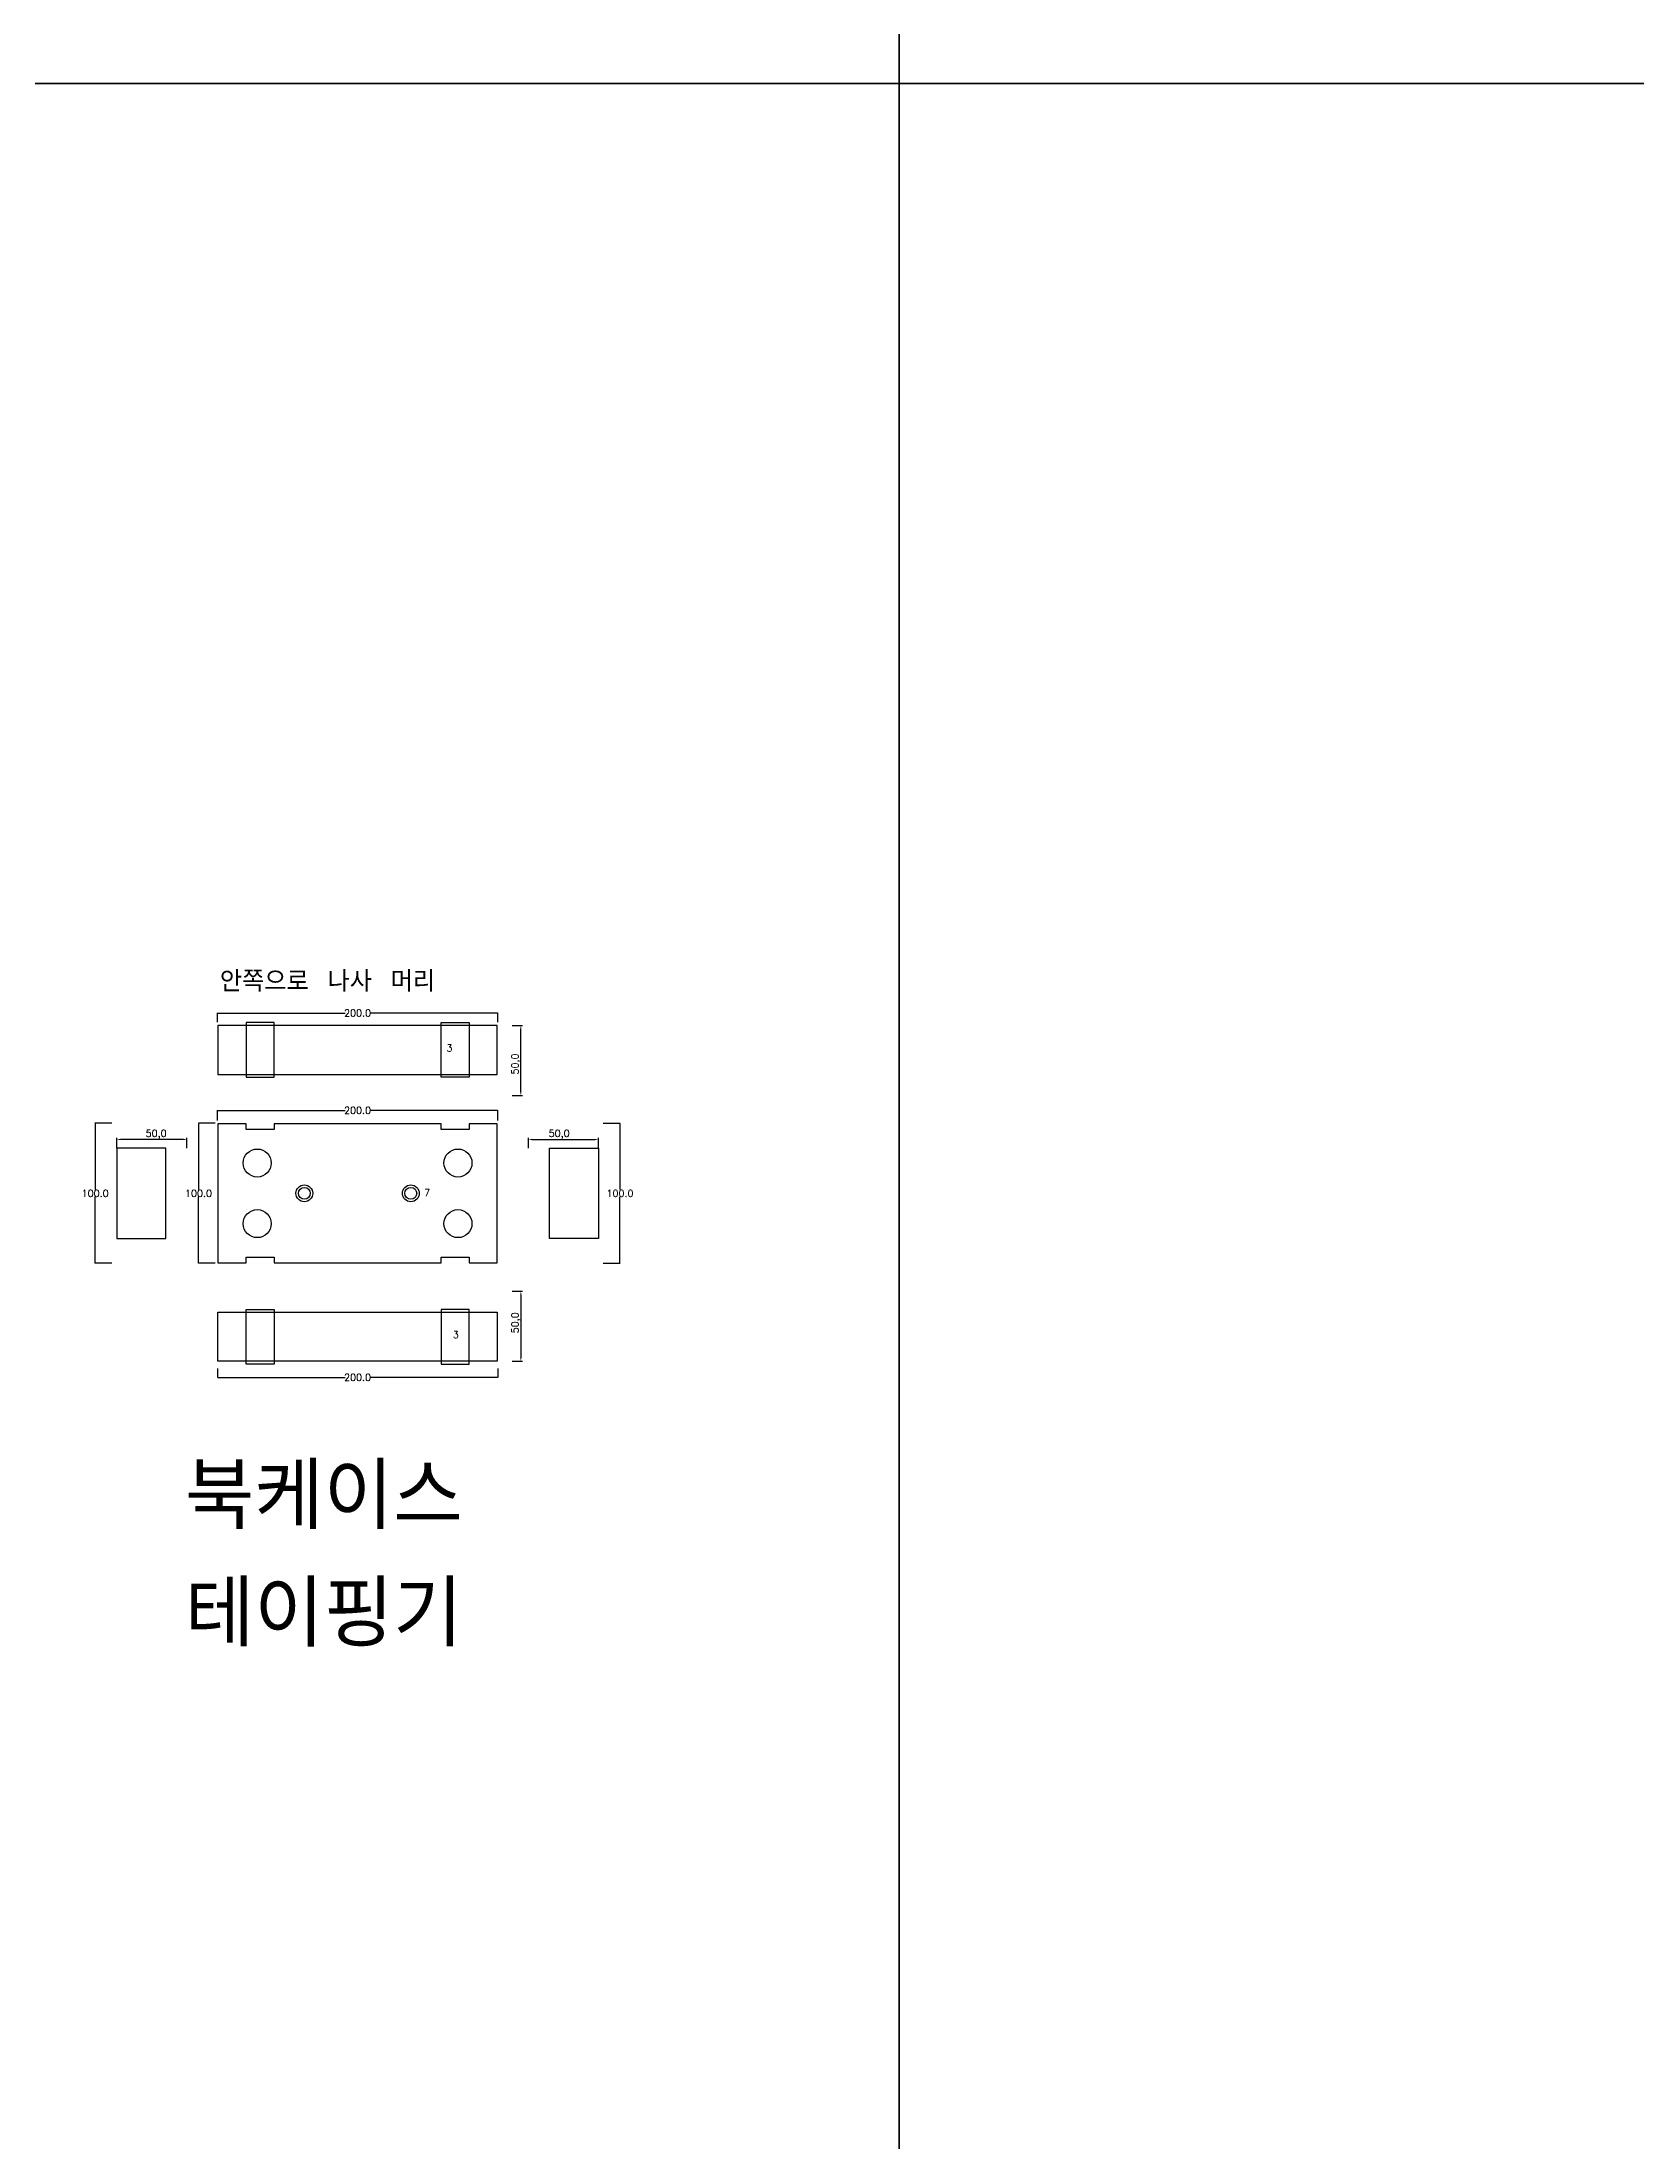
# Model space of a CAD drawing. Header units: millimetres. Extents: x 13291 to 28291, y 200 to 6643.
# Drawn here: x 18679 to 19818, y 3230 to 4729 of the extents above; entities that cross this region are included whole.
import ezdxf

# ---------------------------------------------------------------- set-up
doc = ezdxf.new("R2010")
doc.units = ezdxf.units.MM
for name, color, linetype in [('TEXT', 3, 'Continuous'), ('볼트 구멍', 7, 'Continuous'), ('치구', 7, 'Continuous'), ('치수', 7, 'Continuous')]:
    doc.layers.add(name, color=color, linetype=linetype)
doc.styles.get("Standard").update_dxf_attribs({"font": 'txt.shx', "bigfont": 'whgtxt.shx'})
doc.dimstyles.new('ISO-25', dxfattribs={"dimtxt": 2.5, "dimasz": 2.5, "dimexe": 1.25, "dimexo": 0.625, "dimtad": 1, "dimtxsty": 'Standard', "dimcen": 2.5, "dimadec": 0, "dimazin": 0, "dimtfac": 1, "dimtmove": 0, "dimatfit": 3, "dimfxl": 0, "dimarcsym": 0})
doc.dimstyles.get("Standard").update_dxf_attribs({"dimtxt": 7, "dimasz": 0.18, "dimexe": 0.18, "dimexo": 0.0625, "dimgap": 0.09, "dimtad": 0, "dimtih": 1, "dimtoh": 1, "dimdec": 1, "dimzin": 0, "dimdsep": 46, "dimtxsty": 'Standard', "dimcen": 0.09, "dimadec": 0, "dimazin": 0, "dimtfac": 1, "dimtdec": 1, "dimtofl": 0, "dimtmove": 0, "dimatfit": 3, "dimfxl": 0, "dimtolj": 1, "dimtzin": 0, "dimarcsym": 0})

# ---------------------------------------------------------------- blocks, each defined once
blk = doc.blocks.new('*D237')
at = {"layer": 'Defpoints', "color": 0, "linetype": 'Continuous'}
for p in [(19080.1, 3957.4), (19080.1, 3857.4), (19092.1, 3857.4)]:
    blk.add_point(p, dxfattribs=at)
at = {"layer": '치수', "color": 0, "linetype": 'Continuous', "lineweight": -2}
for p, q in [((19080.1, 3957.4), (19092.3, 3957.4)), ((19092.1, 3957.2), (19092.1, 3910)), ((19092.1, 3857.6), (19092.1, 3904.8)), ((19080.1, 3857.4), (19092.3, 3857.4))]:
    blk.add_line(p, q, dxfattribs=at)
at = {"layer": '치수', "color": 0, "linetype": 'Continuous'}
for points in [[(19092.1, 3957.2), (19092.2, 3957.2), (19092.1, 3957.4)], [(19092.1, 3857.6), (19092.2, 3857.6), (19092.1, 3857.4)]]:
    blk.add_solid(points, dxfattribs=at)
at = {"layer": '치수', "color": 0, "linetype": 'Continuous', "insert": (19092.1, 3907.4), "char_height": 5, "attachment_point": 5}
blk.add_mtext('\\A1;100.0', dxfattribs=at)
blk = doc.blocks.new('*D238')
at = {"layer": 'Defpoints', "color": 0}
for p in [(19014.4, 3837.5), (19014.4, 3787.5), (19021.3, 3787.5)]:
    blk.add_point(p, dxfattribs=at)
at = {"layer": '치수', "color": 0, "lineweight": -2}
for p, q in [((19015.1, 3837.5), (19022.6, 3837.5)), ((19021.3, 3835), (19021.3, 3790)), ((19015.1, 3787.5), (19022.6, 3787.5))]:
    blk.add_line(p, q, dxfattribs=at)
at = {"layer": '치수', "color": 0}
for points in [[(19020.9, 3835), (19021.8, 3835), (19021.3, 3837.5)], [(19020.9, 3790), (19021.8, 3790), (19021.3, 3787.5)]]:
    blk.add_solid(points, dxfattribs=at)
at = {"layer": '치수', "color": 0, "insert": (19017.8, 3815), "char_height": 5, "attachment_point": 5, "rotation": 90}
blk.add_mtext('50,0', dxfattribs=at)
blk = doc.blocks.new('*D239')
at = {"layer": 'Defpoints', "color": 0, "linetype": 'Continuous'}
for p in [(18804.8, 3782.4), (19004.8, 3782.4), (19004.8, 3776)]:
    blk.add_point(p, dxfattribs=at)
at = {"layer": '치수', "color": 0, "linetype": 'Continuous', "lineweight": -2}
for p, q in [((18804.8, 3782.3), (18804.8, 3775.8)), ((19004.8, 3782.3), (19004.8, 3775.8)), ((18804.9, 3776), (18895.9, 3776)), ((19004.6, 3776), (18913.6, 3776))]:
    blk.add_line(p, q, dxfattribs=at)
at = {"layer": '치수', "color": 0, "linetype": 'Continuous'}
for points in [[(18804.9, 3776), (18804.9, 3776), (18804.8, 3776)], [(19004.6, 3776), (19004.6, 3776), (19004.8, 3776)]]:
    blk.add_solid(points, dxfattribs=at)
at = {"layer": '치수', "color": 0, "linetype": 'Continuous', "insert": (18904.8, 3776), "char_height": 5, "attachment_point": 5}
blk.add_mtext('\\A1;200.0', dxfattribs=at)
blk = doc.blocks.new('*D240')
at = {"layer": 'Defpoints', "color": 0, "linetype": 'Continuous'}
for p in [(19004.8, 4036.1), (18804.8, 4029.7), (19004.8, 4029.7)]:
    blk.add_point(p, dxfattribs=at)
at = {"layer": '치수', "color": 0, "linetype": 'Continuous', "lineweight": -2}
for p, q in [((18804.8, 4029.7), (18804.8, 4036.2)), ((18804.9, 4036.1), (18895.9, 4036.1)), ((19004.6, 4036.1), (18913.6, 4036.1)), ((19004.8, 4029.7), (19004.8, 4036.2))]:
    blk.add_line(p, q, dxfattribs=at)
at = {"layer": '치수', "color": 0, "linetype": 'Continuous'}
for points in [[(18804.9, 4036.1), (18804.9, 4036), (18804.8, 4036.1)], [(19004.6, 4036.1), (19004.6, 4036), (19004.8, 4036.1)]]:
    blk.add_solid(points, dxfattribs=at)
at = {"layer": '치수', "color": 0, "linetype": 'Continuous', "insert": (18904.8, 4036.1), "char_height": 5, "attachment_point": 5}
blk.add_mtext('\\A1;200.0', dxfattribs=at)
blk = doc.blocks.new('*D241')
at = {"layer": 'Defpoints', "color": 0, "linetype": 'Continuous'}
for p in [(18804.8, 3959.2), (19004.8, 3966.6), (19004.8, 3959.2)]:
    blk.add_point(p, dxfattribs=at)
at = {"layer": '치수', "color": 0, "linetype": 'Continuous', "lineweight": -2}
for p, q in [((18804.8, 3959.3), (18804.8, 3966.8)), ((18804.9, 3966.6), (18895.9, 3966.6)), ((19004.6, 3966.6), (18913.6, 3966.6)), ((19004.8, 3959.3), (19004.8, 3966.8))]:
    blk.add_line(p, q, dxfattribs=at)
at = {"layer": '치수', "color": 0, "linetype": 'Continuous'}
for points in [[(18804.9, 3966.6), (18804.9, 3966.6), (18804.8, 3966.6)], [(19004.6, 3966.6), (19004.6, 3966.6), (19004.8, 3966.6)]]:
    blk.add_solid(points, dxfattribs=at)
at = {"layer": '치수', "color": 0, "linetype": 'Continuous', "insert": (18904.8, 3966.6), "char_height": 5, "attachment_point": 5}
blk.add_mtext('\\A1;200.0', dxfattribs=at)
blk = doc.blocks.new('*D242')
at = {"layer": 'Defpoints', "color": 0}
for p in [(18732.9, 3945.9), (18732.9, 3939.1), (18782.9, 3939.1)]:
    blk.add_point(p, dxfattribs=at)
at = {"layer": '치수', "color": 0, "lineweight": -2}
for p, q in [((18732.9, 3939.7), (18732.9, 3947.1)), ((18780.4, 3945.9), (18735.4, 3945.9)), ((18782.9, 3939.7), (18782.9, 3947.1))]:
    blk.add_line(p, q, dxfattribs=at)
at = {"layer": '치수', "color": 0}
for points in [[(18735.4, 3946.3), (18735.4, 3945.4), (18732.9, 3945.9)], [(18780.4, 3946.3), (18780.4, 3945.4), (18782.9, 3945.9)]]:
    blk.add_solid(points, dxfattribs=at)
at = {"layer": '치수', "color": 0, "insert": (18760.9, 3949.4), "char_height": 5, "attachment_point": 5}
blk.add_mtext('50,0', dxfattribs=at)
blk = doc.blocks.new('*D243')
at = {"layer": 'Defpoints', "color": 0, "linetype": 'Continuous'}
for p in [(18729.5, 3957.4), (18717.4, 3857.4), (18729.5, 3857.4)]:
    blk.add_point(p, dxfattribs=at)
at = {"layer": '치수', "color": 0, "linetype": 'Continuous', "lineweight": -2}
for p, q in [((18729.4, 3957.4), (18717.2, 3957.4)), ((18717.4, 3957.2), (18717.4, 3910)), ((18717.4, 3857.6), (18717.4, 3904.8)), ((18729.4, 3857.4), (18717.2, 3857.4))]:
    blk.add_line(p, q, dxfattribs=at)
at = {"layer": '치수', "color": 0, "linetype": 'Continuous'}
for points in [[(18717.4, 3957.2), (18717.4, 3957.2), (18717.4, 3957.4)], [(18717.4, 3857.6), (18717.4, 3857.6), (18717.4, 3857.4)]]:
    blk.add_solid(points, dxfattribs=at)
at = {"layer": '치수', "color": 0, "linetype": 'Continuous', "insert": (18717.4, 3907.4), "char_height": 5, "attachment_point": 5}
blk.add_mtext('\\A1;100.0', dxfattribs=at)
blk = doc.blocks.new('*D244')
at = {"layer": 'Defpoints', "color": 0, "linetype": 'Continuous'}
for p in [(18803.3, 3957.4), (18791.2, 3857.4), (18803.3, 3857.4)]:
    blk.add_point(p, dxfattribs=at)
at = {"layer": '치수', "color": 0, "linetype": 'Continuous', "lineweight": -2}
for p, q in [((18803.2, 3957.4), (18791.1, 3957.4)), ((18791.2, 3957.2), (18791.2, 3910)), ((18791.2, 3857.6), (18791.2, 3904.8)), ((18803.2, 3857.4), (18791.1, 3857.4))]:
    blk.add_line(p, q, dxfattribs=at)
at = {"layer": '치수', "color": 0, "linetype": 'Continuous'}
for points in [[(18791.2, 3957.2), (18791.3, 3957.2), (18791.2, 3957.4)], [(18791.2, 3857.6), (18791.3, 3857.6), (18791.2, 3857.4)]]:
    blk.add_solid(points, dxfattribs=at)
at = {"layer": '치수', "color": 0, "linetype": 'Continuous', "insert": (18791.2, 3907.4), "char_height": 5, "attachment_point": 5}
blk.add_mtext('\\A1;100.0', dxfattribs=at)
blk = doc.blocks.new('*D245')
at = {"layer": 'Defpoints', "color": 0}
for p in [(19014.4, 4027.2), (19021.3, 4027.2), (19014.4, 3977.2)]:
    blk.add_point(p, dxfattribs=at)
at = {"layer": '치수', "color": 0, "lineweight": -2}
for p, q in [((19015.1, 4027.2), (19022.6, 4027.2)), ((19021.3, 3979.7), (19021.3, 4024.7)), ((19015.1, 3977.2), (19022.6, 3977.2))]:
    blk.add_line(p, q, dxfattribs=at)
at = {"layer": '치수', "color": 0}
for points in [[(19020.9, 4024.7), (19021.8, 4024.7), (19021.3, 4027.2)], [(19020.9, 3979.7), (19021.8, 3979.7), (19021.3, 3977.2)]]:
    blk.add_solid(points, dxfattribs=at)
at = {"layer": '치수', "color": 0, "insert": (19017.8, 3999.7), "char_height": 5, "attachment_point": 5, "rotation": 90}
blk.add_mtext('50,0', dxfattribs=at)
blk = doc.blocks.new('*D246')
at = {"layer": 'Defpoints', "color": 0}
for p in [(19076.7, 3945.9), (19026.7, 3939.1), (19076.7, 3939.1)]:
    blk.add_point(p, dxfattribs=at)
at = {"layer": '치수', "color": 0, "lineweight": -2}
for p, q in [((19026.7, 3939.7), (19026.7, 3947.1)), ((19029.2, 3945.9), (19074.2, 3945.9)), ((19076.7, 3939.7), (19076.7, 3947.1))]:
    blk.add_line(p, q, dxfattribs=at)
at = {"layer": '치수', "color": 0}
for points in [[(19029.2, 3946.3), (19029.2, 3945.4), (19026.7, 3945.9)], [(19074.2, 3946.3), (19074.2, 3945.4), (19076.7, 3945.9)]]:
    blk.add_solid(points, dxfattribs=at)
at = {"layer": '치수', "color": 0, "insert": (19048.7, 3949.4), "char_height": 5, "attachment_point": 5}
blk.add_mtext('50,0', dxfattribs=at)

msp = doc.modelspace()

# ---------------------------------------------------------------- linework, layer by layer
at = {"layer": 'TEXT', "color": 6}
for points in [[(16291.441, 4699.699), (16291.441, 6199.699), (19291.441, 6199.699), (19291.441, 4699.699)], [(19291.441, 4699.699), (19291.441, 6199.699), (22291.441, 6199.699), (22291.441, 4699.699)], [(16291.441, 3199.699), (16291.441, 4699.699), (19291.441, 4699.699), (19291.441, 3199.699)], [(19291.441, 3199.699), (19291.441, 4699.699), (22291.441, 4699.699), (22291.441, 3199.699)]]:
    msp.add_lwpolyline(points, close=True, dxfattribs=at)
at = {"layer": '볼트 구멍', "color": 1}
for centre, radius in [((18866.768, 3907.378), 6), ((18942.768, 3907.378), 5.998)]:
    msp.add_circle(centre, radius, dxfattribs=at)
at = {"layer": '볼트 구멍', "color": 3}
for centre in [(18866.768, 3907.378), (18942.768, 3907.378)]:
    msp.add_circle(centre, 4.25, dxfattribs=at)
at = {"layer": '치구'}
for points in [[(18805.118, 3992.247), (19004.418, 3992.247), (19004.418, 4027.247), (18805.118, 4027.247)], [(18805.118, 3857.728), (18825.118, 3857.728), (18825.118, 3861.728), (18845.118, 3861.728), (18845.118, 3857.728), (18964.418, 3857.728), (18964.418, 3861.728), (18984.418, 3861.728), (18984.418, 3857.728), (19004.418, 3857.728), (19004.418, 3957.028), (18984.418, 3957.028), (18984.418, 3953.028), (18964.418, 3953.028), (18964.418, 3957.028), (18845.118, 3957.028), (18845.118, 3953.028), (18825.118, 3953.028), (18825.118, 3957.028), (18805.118, 3957.028)], [(18767.868, 3939.628), (18732.868, 3939.628), (18732.868, 3875.128), (18767.868, 3875.128)], [(19041.668, 3939.628), (19076.668, 3939.628), (19076.668, 3875.128), (19041.668, 3875.128)], [(18805.118, 3822.51), (19004.418, 3822.51), (19004.418, 3787.51), (18805.118, 3787.51)]]:
    msp.add_lwpolyline(points, close=True, dxfattribs=at)
at = {"layer": '치구', "color": 1}
for points in [[(18825.118, 3990.247), (18845.118, 3990.247), (18845.118, 4029.245), (18825.118, 4029.245)], [(18984.418, 3990.247), (18964.418, 3990.247), (18964.418, 4029.245), (18984.418, 4029.245)], [(18825.118, 3824.51), (18845.118, 3824.51), (18845.118, 3785.512), (18825.118, 3785.512)], [(18984.418, 3824.51), (18964.418, 3824.51), (18964.418, 3785.512), (18984.418, 3785.512)]]:
    msp.add_lwpolyline(points, close=True, dxfattribs=at)
at = {"layer": '치구'}
for centre in [(18833.118, 3929.028), (18976.418, 3929.028), (18833.118, 3885.728), (18976.418, 3885.728)]:
    msp.add_circle(centre, 10, dxfattribs=at)

# ---------------------------------------------------------------- texts
at = {"layer": 'TEXT', "color": 1}
for s, height, p in [('안쪽으로 나사 머리', 15, (18806.422, 4051.305)), ('3', 5, (18968.23, 4008.549)), ('7', 5, (18952.314, 3905.46)), ('3', 5, (18972.759, 3804.04))]:
    msp.add_text(s, height=height, dxfattribs=at).set_placement(p)
at = {"layer": 'TEXT', "color": 1, "linetype": 'Continuous'}
for s, p in [('북케이스', (18781.457, 3667.67)), ('테이핑기', (18781.457, 3583.74))]:
    msp.add_text(s, height=46.875, dxfattribs=at).set_placement(p)

# ---------------------------------------------------------------- dimensions: what is measured, and where the dimension line sits
at = {"layer": '치수', "color": 4, "linetype": 'Continuous'}
for base, p1, p2, picture, middle in [((19004.768, 4036.069), (18804.768, 4029.672), (19004.768, 4029.672), '*D240', (18904.768, 4036.069)), ((19004.768, 3775.999), (18804.768, 3782.396), (19004.768, 3782.396), '*D239', (18904.768, 3775.999))]:
    dim = msp.add_linear_dim(base=base, p1=p1, p2=p2, dimstyle='Standard', override={"dimtxt": 5}, dxfattribs=at)
    dim.commit()
    dim.dimension.update_dxf_attribs({"geometry": picture, "text_midpoint": middle, "dimtype": 160})
at = {"layer": '치수', "color": 4}
for base, p1, p2, angle, picture, middle in [((19021.346, 4027.247), (19014.448, 3977.247), (19014.448, 4027.247), 90, '*D245', (19021.346, 3999.747)), ((18732.868, 3945.855), (18782.868, 3939.078), (18732.868, 3939.078), 180, '*D242', (18760.868, 3945.855)), ((19021.346, 3787.51), (19014.448, 3837.51), (19014.448, 3787.51), 270, '*D238', (19021.346, 3815.01))]:
    dim = msp.add_linear_dim(base=base, p1=p1, p2=p2, angle=angle, dimstyle='ISO-25', override={"dimtxt": 5, "dimdec": 1, "dimzin": 0, "dimtdec": 1}, dxfattribs=at)
    dim.commit()
    dim.dimension.update_dxf_attribs({"geometry": picture, "text_midpoint": middle, "dimtype": 160})
at = {"layer": '치수', "color": 4, "linetype": 'Continuous'}
dim = msp.add_linear_dim(base=(19004.768, 3966.6), p1=(18804.768, 3959.203), p2=(19004.768, 3959.203), dimstyle='Standard', override={"dimtxt": 5}, dxfattribs=at)
dim.commit()
dim.dimension.update_dxf_attribs({"geometry": '*D241', "text_midpoint": (18904.768, 3966.6)})
for base, p1, p2, picture, middle in [((18717.401, 3857.378), (18729.47, 3957.378), (18729.47, 3857.378), '*D243', (18717.401, 3907.378)), ((18791.239, 3857.378), (18803.308, 3957.378), (18803.308, 3857.378), '*D244', (18791.239, 3907.378)), ((19092.136, 3857.378), (19080.067, 3957.378), (19080.067, 3857.378), '*D237', (19092.136, 3907.378))]:
    dim = msp.add_linear_dim(base=base, p1=p1, p2=p2, angle=90, dimstyle='Standard', override={"dimtxt": 5}, dxfattribs=at)
    dim.commit()
    dim.dimension.update_dxf_attribs({"geometry": picture, "text_midpoint": middle})
at = {"layer": '치수', "color": 4}
dim = msp.add_linear_dim(base=(19076.668, 3945.855), p1=(19026.668, 3939.078), p2=(19076.668, 3939.078), dimstyle='ISO-25', override={"dimtxt": 5, "dimdec": 1, "dimzin": 0, "dimtdec": 1}, dxfattribs=at)
dim.commit()
dim.dimension.update_dxf_attribs({"geometry": '*D246', "text_midpoint": (19048.668, 3945.855), "dimtype": 160})

doc.saveas('drawing.dxf')
